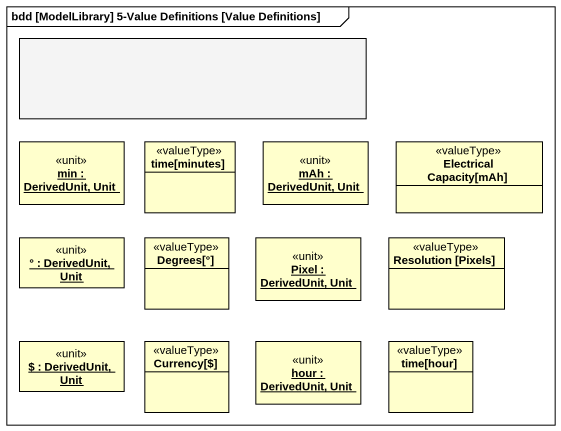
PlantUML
@startuml
mainframe bdd [ModelLibrary] 5-Value Definitions [Value Definitions]
allowmixing
hide circle
hide empty members
rectangle " " as rectangle1 #F4F4F4
object "min : DerivedUnit, Unit" as min <<unit>>
class "time[minutes]" as time_minutes <<valueType>>
object "mAh : DerivedUnit, Unit" as mAh <<unit>>
class "Electrical Capacity[mAh]" as Electrical_Capacity_mAh <<valueType>>
object "° : DerivedUnit, Unit" as object1 <<unit>>
class "Degrees[°]" as Degrees <<valueType>>
object "Pixel : DerivedUnit, Unit" as Pixel <<unit>>
class "Resolution [Pixels]" as Resolution_Pixels <<valueType>>
object "$ : DerivedUnit, Unit" as object2 <<unit>>
class "Currency[$]" as Currency <<valueType>>
object "hour : DerivedUnit, Unit" as hour <<unit>>
class "time[hour]" as time_hour <<valueType>>
@enduml
